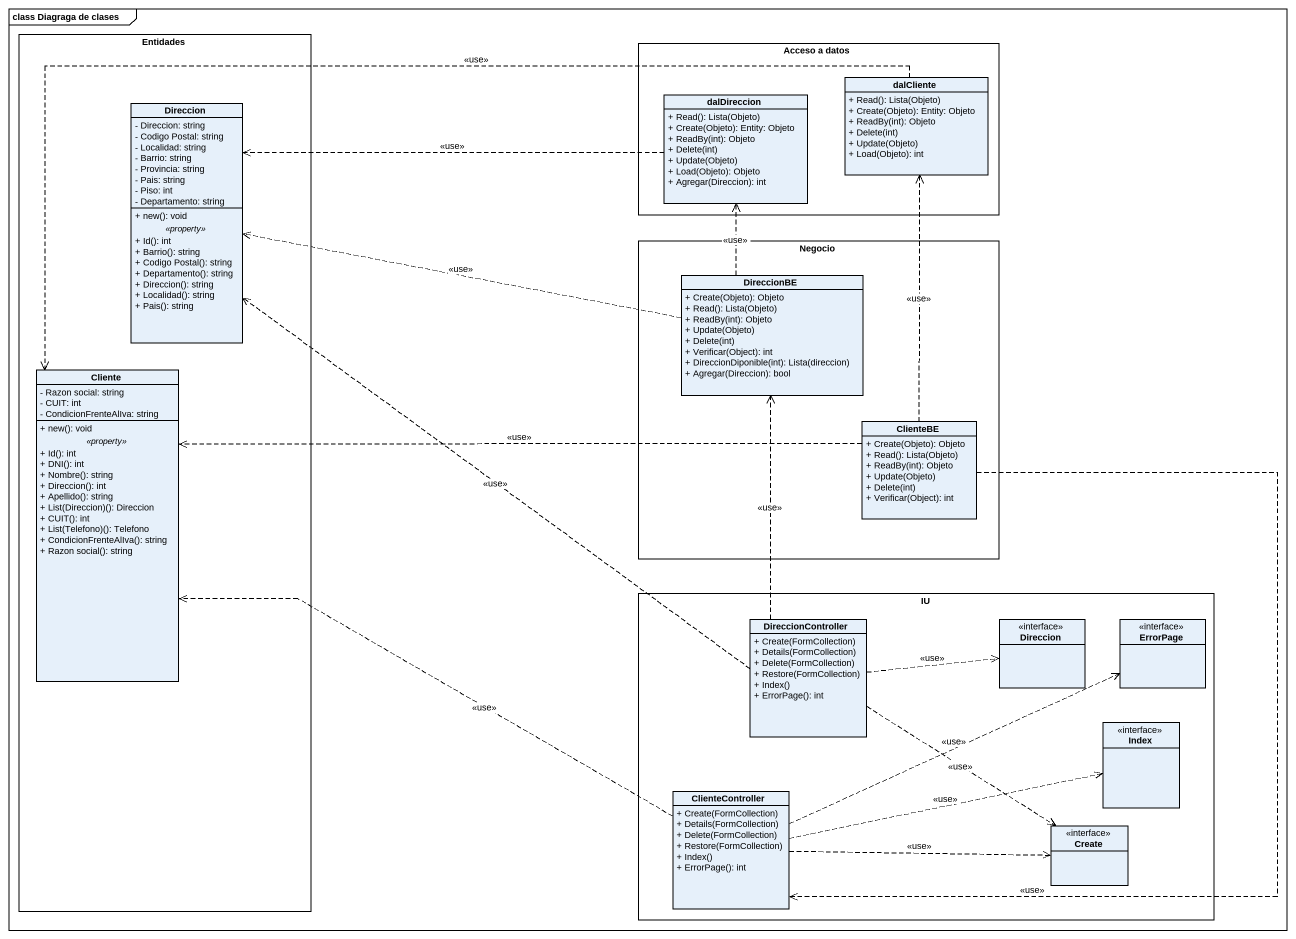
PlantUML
@startuml
mainframe class Diagraga de clases
hide circle
hide empty members
skinparam classAttributeIconSize 0
rectangle Entidades {
  class Direccion {
    - Direccion: string
    - Codigo Postal: string
    - Localidad: string
    - Barrio: string
    - Provincia: string
    - Pais: string
    - Piso: int
    - Departamento: string
    --
    + new(): void
    .. <<property>> ..
    + Id(): int
    + Barrio(): string
    + Codigo Postal(): string
    + Departamento(): string
    + Direccion(): string
    + Localidad(): string
    + Pais(): string
  }
  class Cliente {
    - Razon social: string
    - CUIT: int
    - CondicionFrenteAlIva: string
    --
    + new(): void
    .. <<property>> ..
    + Id(): int
    + DNI(): int
    + Nombre(): string
    + Direccion(): int
    + Apellido(): string
    + List(Direccion)(): Direccion
    + CUIT(): int
    + List(Telefono)(): Telefono
    + CondicionFrenteAlIva(): string
    + Razon social(): string
  }
}
rectangle "Acceso a datos" as Acceso_a_datos {
  class dalDireccion {
    + Read(): Lista(Objeto)
    + Create(Objeto): Entity: Objeto
    + ReadBy(int): Objeto
    + Delete(int)
    + Update(Objeto)
    + Load(Objeto): Objeto
    + Agregar(Direccion): int
  }
  class dalCliente {
    + Read(): Lista(Objeto)
    + Create(Objeto): Entity: Objeto
    + ReadBy(int): Objeto
    + Delete(int)
    + Update(Objeto)
    + Load(Objeto): int
  }
}
rectangle Negocio {
  class DireccionBE {
    + Create(Objeto): Objeto
    + Read(): Lista(Objeto)
    + ReadBy(int): Objeto
    + Update(Objeto)
    + Delete(int)
    + Verificar(Object): int
    + DireccionDiponible(int): Lista(direccion)
    + Agregar(Direccion): bool
  }
  class ClienteBE {
    + Create(Objeto): Objeto
    + Read(): Lista(Objeto)
    + ReadBy(int): Objeto
    + Update(Objeto)
    + Delete(int)
    + Verificar(Object): int
  }
}
rectangle IU {
  class DireccionController {
    + Create(FormCollection)
    + Details(FormCollection)
    + Delete(FormCollection)
    + Restore(FormCollection)
    + Index()
    + ErrorPage(): int
  }
  class "Direccion" as Direccion_2 <<interface>>
  class ErrorPage <<interface>>
  class Index <<interface>>
  class ClienteController {
    + Create(FormCollection)
    + Details(FormCollection)
    + Delete(FormCollection)
    + Restore(FormCollection)
    + Index()
    + ErrorPage(): int
  }
  class "Create" as Create_ <<interface>>
}
dalDireccion .left.> Direccion : <<use>>
dalCliente .left.> Cliente : <<use>>
DireccionBE .up.> dalDireccion : <<use>>
DireccionBE .left.> Direccion : <<use>>
ClienteBE .up.> dalCliente : <<use>>
ClienteBE .left.> Cliente : <<use>>
ClienteBE ..> ClienteController : <<use>>
DireccionController .up.> Direccion : <<use>>
DireccionController .up.> DireccionBE : <<use>>
DireccionController .right.> Direccion_2 : <<use>>
DireccionController ..> Create_ : <<use>>
ClienteController .left.> Cliente : <<use>>
ClienteController .right.> ErrorPage : <<use>>
ClienteController .right.> Index : <<use>>
ClienteController .right.> Create_ : <<use>>
@enduml
